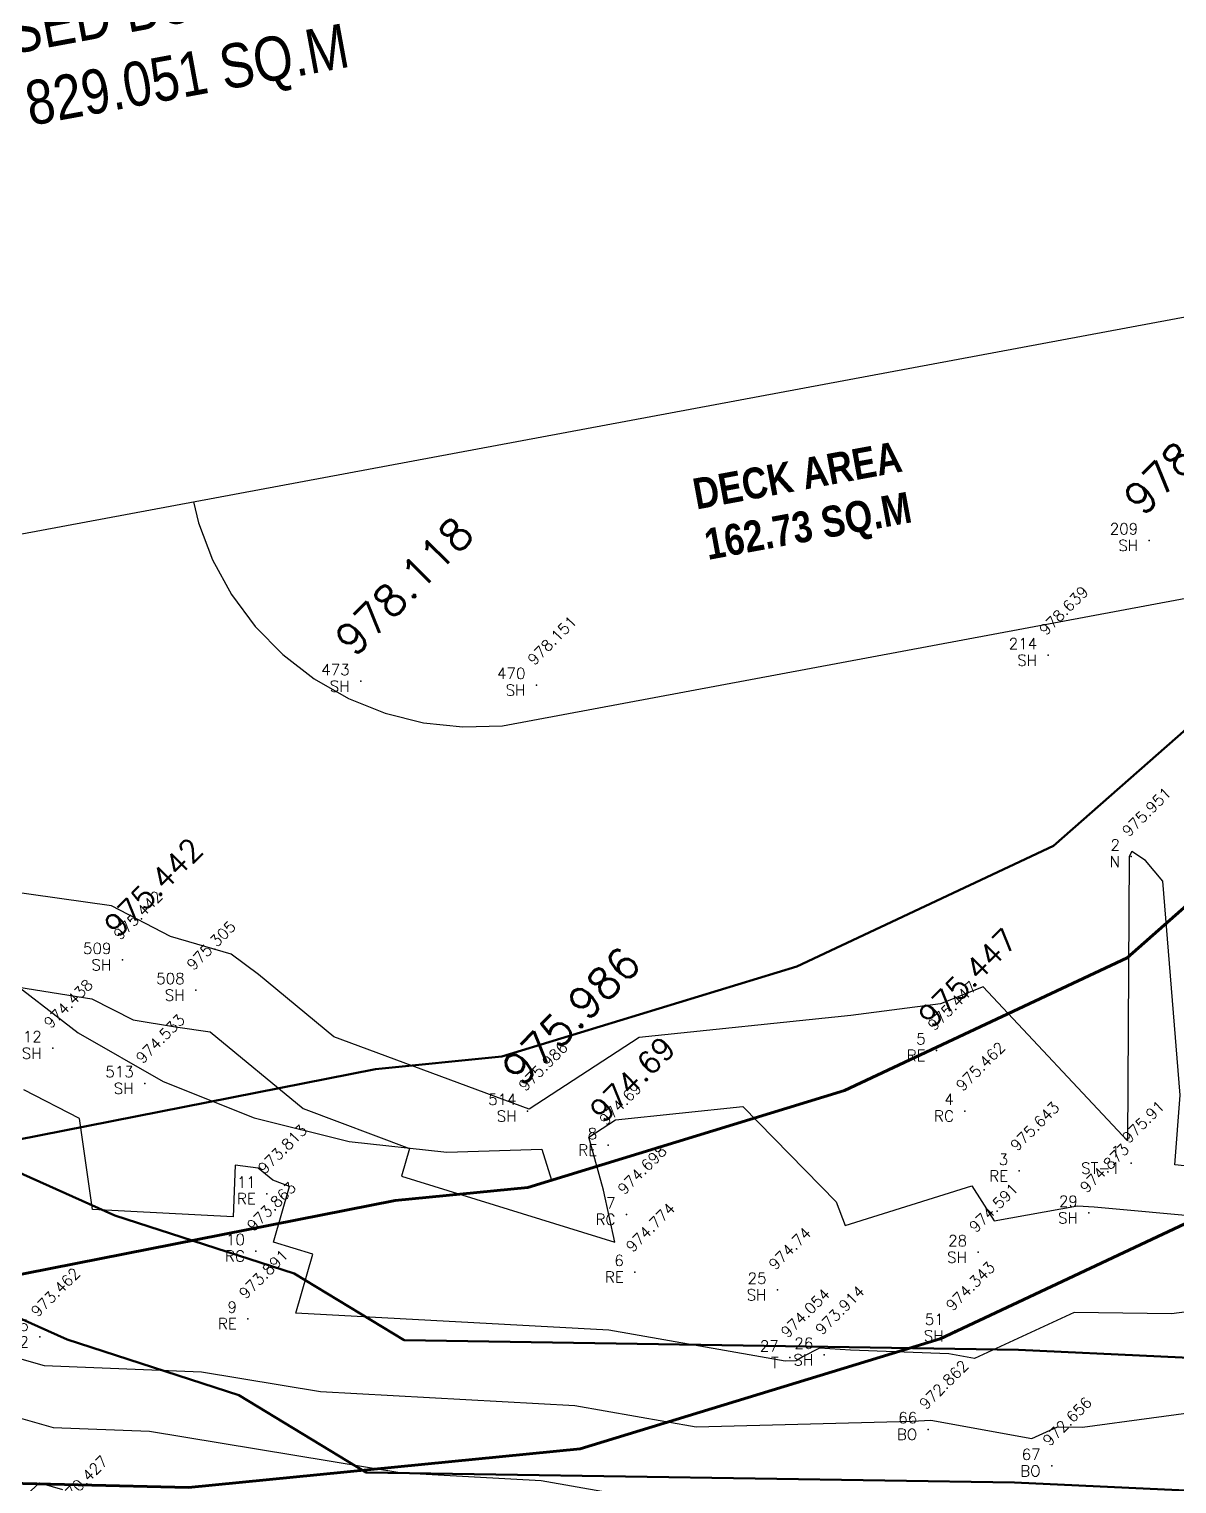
# Model space of a CAD drawing. Header units: metres. Extents: x 319894 to 3389272, y 120 to 6136017.
# Drawn here: x 320783.67 to 320809.63, y 3067813.47 to 3067846.36 of the extents above; entities that cross this region are included whole.
import ezdxf
from ezdxf.enums import TextEntityAlignment as Align

# ---------------------------------------------------------------- set-up
doc = ezdxf.new("R2010")
doc.units = ezdxf.units.M
doc.header["$MEASUREMENT"] = 0
doc.layers.add('a_MUEBLE', color=255, linetype='Continuous', lineweight=5)
doc.layers.add('wall', color=4, linetype='Continuous', lineweight=30)
for name, color, linetype in [('BO', 7, 'Continuous'), ('Contour', 254, 'Continuous'), ('HC', 7, 'Continuous'), ('Index_Contour', 8, 'Continuous'), ('N', 7, 'Continuous'), ('Points', 7, 'Continuous'), ('Points-ELV', 6, 'Continuous'), ('Points-NUM', 4, 'Continuous'), ('Points-TXT', 3, 'Continuous'), ('RC', 7, 'Continuous'), ('RE', 7, 'Continuous'), ('SH', 7, 'Continuous'), ('ST-1', 7, 'Continuous'), ('ST-2', 7, 'Continuous'), ('T', 7, 'Continuous'), ('TEXT', 255, 'Continuous')]:
    doc.layers.add(name, color=color, linetype=linetype)
doc.styles.add('romans', font='romans.shx')
doc.styles.get("Standard").update_dxf_attribs({"font": 'arial.ttf'})

# ---------------------------------------------------------------- blocks, each defined once
blk = doc.blocks.new('POINTS')
at = {"layer": 'Points'}
blk.add_line((0, 0), (0, 0), dxfattribs=at)
blk.add_point((0, 0), dxfattribs=at)
at = {"layer": 'Points-ELV', "style": 'romans'}
blk.add_attdef('ELEV', text='', height=1, rotation=45, dxfattribs=at).set_placement((0, 0), align=Align.BOTTOM_LEFT)
at = {"layer": 'Points-NUM', "style": 'romans'}
blk.add_attdef('PTNUM', text='', height=1, dxfattribs=at).set_placement((0, 0), align=Align.BOTTOM_RIGHT)
at = {"layer": 'Points-TXT', "style": 'romans'}
blk.add_attdef('DESC', text='', height=1, dxfattribs=at).set_placement((0, 0), align=Align.BOTTOM_RIGHT)

msp = doc.modelspace()

# ---------------------------------------------------------------- linework, layer by layer
at = {"color": 1}
msp.add_line((320795.272, 3067821.043), (320795.486, 3067820.341), dxfattribs=at)
at = {"color": 7}
for p, q in [((320811.827, 3067820.3, 1969.362), (320804.279, 3067816.753, 1969.362)), ((320811.827, 3067820.3, 987.586), (320804.279, 3067816.753, 987.586)), ((320804.279, 3067816.753, 987.586), (320811.827, 3067820.3, 987.586)), ((320804.279, 3067816.753, 1969.362), (320796.136, 3067814.266, 1969.362)), ((320804.279, 3067816.753, 987.586), (320796.136, 3067814.266, 987.586)), ((320796.136, 3067814.266, 987.586), (320804.279, 3067816.753, 987.586)), ((320796.136, 3067814.266, 1969.362), (320787.275, 3067813.39, 1969.362)), ((320796.136, 3067814.266, 987.586), (320791.222, 3067813.78, 987.586)), ((320791.222, 3067813.78, 987.586), (320796.136, 3067814.266, 987.586)), ((320787.275, 3067813.39, 1969.362), (320779.784, 3067813.573, 1969.362))]:
    msp.add_line(p, q, dxfattribs=at)
at = {"color": 3, "lineweight": 50, "elevation": 987.586}
for points in [[(320837.849, 3067892.947), (320832.529, 3067891.702), (320832.107, 3067886.102), (320823.962, 3067873.868), (320818.085, 3067874.404), (320805.657, 3067881.713), (320787.148, 3067898.206), (320781.299, 3067903.444), (320777.917, 3067902.345), (320765.452, 3067887.9), (320765.742, 3067881.201), (320760.327, 3067874.569), (320762.69, 3067869.453), (320761.66, 3067864.603), (320762.922, 3067848.287), (320767.166, 3067836.153), (320773.116, 3067821.854), (320784.535, 3067816.74), (320788.414, 3067815.483), (320791.297, 3067813.735), (320805.956, 3067813.505), (320829.07, 3067812.426), (320835.701, 3067815.002), (320840.969, 3067815.97)], [(320837.25, 3067889.726), (320835.355, 3067889.282), (320835.039, 3067885.094), (320825.469, 3067870.719), (320817.143, 3067871.477), (320803.882, 3067879.277), (320785.149, 3067895.968), (320780.584, 3067900.057), (320779.641, 3067899.75), (320768.501, 3067886.841), (320768.788, 3067880.189), (320763.837, 3067874.124), (320765.831, 3067869.806), (320764.684, 3067864.403), (320765.883, 3067848.908), (320769.969, 3067837.226), (320775.428, 3067824.106), (320785.613, 3067819.544), (320789.671, 3067818.229), (320792.157, 3067816.722), (320806.05, 3067816.504), (320828.576, 3067815.452), (320834.88, 3067817.901), (320839.51, 3067818.752)]]:
    msp.add_lwpolyline(points, dxfattribs=at)
at = {"color": 1, "lineweight": 30, "elevation": 987.586}
msp.add_lwpolyline([(320837.849, 3067892.947), (320832.529, 3067891.702), (320832.107, 3067886.102), (320823.962, 3067873.868), (320818.085, 3067874.404), (320805.657, 3067881.713), (320787.148, 3067898.206), (320781.299, 3067903.444), (320777.917, 3067902.345), (320765.452, 3067887.9), (320765.742, 3067881.201), (320760.327, 3067874.569), (320762.69, 3067869.453), (320761.66, 3067864.603), (320762.922, 3067848.287), (320767.166, 3067836.153), (320773.116, 3067821.854), (320784.535, 3067816.74), (320788.414, 3067815.483), (320791.297, 3067813.735), (320805.956, 3067813.505), (320829.07, 3067812.426), (320835.701, 3067815.002), (320840.969, 3067815.97)], dxfattribs=at)
at = {"color": 1, "elevation": 987.586}
msp.add_lwpolyline([(320777.917, 3067902.345), (320765.452, 3067887.9), (320765.742, 3067881.201), (320760.327, 3067874.569), (320762.69, 3067869.453), (320761.66, 3067864.603), (320762.922, 3067848.287), (320767.166, 3067836.153), (320773.116, 3067821.854), (320781.932, 3067817.905), (320791.95, 3067819.881), (320794.953, 3067820.178), (320802.116, 3067822.366), (320808.503, 3067825.368), (320811.983, 3067828.431), (320818.784, 3067836.424), (320822.771, 3067843.302), (320824.889, 3067850.949), (320827.341, 3067862.58), (320827.988, 3067866.319), (320820.168, 3067865.216), (320817.346, 3067874.838), (320805.657, 3067881.713), (320787.148, 3067898.206)], dxfattribs=at)
at = {"color": 2, "lineweight": 158}
for points in [[(320781.932, 3067817.905), (320791.95, 3067819.881), (320794.953, 3067820.178), (320802.116, 3067822.366), (320808.503, 3067825.368), (320811.983, 3067828.431), (320818.784, 3067836.424), (320822.771, 3067843.302), (320824.889, 3067850.949), (320826.115, 3067856.765), (320826.972, 3067860.826), (320827.078, 3067861.333), (320827.212, 3067861.967), (320827.341, 3067862.58), (320827.573, 3067863.916), (320827.881, 3067865.699), (320828.15, 3067867.255), (320828.924, 3067871.727), (320829.069, 3067872.567), (320831.126, 3067880.134), (320831.582, 3067881.814), (320832.164, 3067883.954), (320832.271, 3067884.348), (320835.666, 3067890.418)], [(320837.243, 3067879.764), (320834.933, 3067871.266), (320834.575, 3067869.196), (320832.519, 3067858.13), (320831.691, 3067854.125), (320830.721, 3067849.528), (320828.348, 3067840.959), (320823.734, 3067832.999), (320816.272, 3067824.213), (320811.827, 3067820.3), (320804.279, 3067816.753), (320796.136, 3067814.266), (320787.275, 3067813.39), (320779.784, 3067813.573), (320775.028, 3067814.607), (320767.738, 3067818.878), (320762.038, 3067825.343), (320758.353, 3067835.442), (320755.151, 3067841.994)]]:
    msp.add_lwpolyline(points, dxfattribs=at)
at = {"color": 3, "lineweight": 50}
msp.add_lwpolyline([(320775.428, 3067824.106), (320782.288, 3067821.033), (320791.511, 3067822.853), (320794.361, 3067823.134), (320801.034, 3067825.173), (320806.841, 3067827.901), (320809.838, 3067830.539), (320816.324, 3067838.162), (320819.982, 3067844.474), (320821.973, 3067851.66), (320823.18, 3067857.384), (320824.036, 3067861.445), (320824.143, 3067861.952), (320824.277, 3067862.585), (320824.395, 3067863.146), (320824.617, 3067864.428), (320824.925, 3067866.21), (320825.194, 3067867.766), (320825.788, 3067871.198)], dxfattribs=at)
at = {"color": 1}
for points in [[(320787.394, 3067835.676), (320787.503, 3067835.199), (320787.822, 3067834.363), (320788.251, 3067833.579), (320788.785, 3067832.861), (320789.411, 3067832.223), (320790.119, 3067831.677), (320790.896, 3067831.233), (320791.725, 3067830.9), (320792.593, 3067830.683), (320793.482, 3067830.588), (320794.376, 3067830.615), (320811.086, 3067833.731), (320811.93, 3067834.028), (320812.725, 3067834.437), (320813.456, 3067834.952), (320814.11, 3067835.562), (320814.674, 3067836.256), (320815.138, 3067837.02), (320815.492, 3067837.841), (320815.731, 3067838.703), (320815.849, 3067839.589), (320815.845, 3067840.484), (320815.775, 3067840.968)], [(320787.394, 3067835.676), (320787.503, 3067835.199), (320787.822, 3067834.363), (320788.251, 3067833.579), (320788.785, 3067832.861), (320789.411, 3067832.223), (320790.119, 3067831.677), (320790.896, 3067831.233), (320791.725, 3067830.9), (320792.593, 3067830.683), (320793.482, 3067830.588), (320794.376, 3067830.615), (320811.086, 3067833.731), (320811.93, 3067834.028), (320812.725, 3067834.437), (320813.456, 3067834.952), (320814.11, 3067835.562), (320814.674, 3067836.256), (320815.138, 3067837.02), (320815.492, 3067837.841), (320815.731, 3067838.703), (320815.849, 3067839.589), (320815.845, 3067840.484), (320815.775, 3067840.968)], [(320778.042, 3067833.523), (320778.301, 3067832.402), (320779.089, 3067830.331), (320780.154, 3067828.388), (320781.475, 3067826.609), (320783.028, 3067825.028), (320784.783, 3067823.674), (320786.707, 3067822.574), (320788.763, 3067821.749), (320790.913, 3067821.213), (320793.117, 3067820.976), (320795.272, 3067821.043)]]:
    msp.add_lwpolyline(points, dxfattribs=at)
at = {"color": 5, "lineweight": 30}
msp.add_lwpolyline([(320810.522, 3067820.593), (320809.582, 3067820.686), (320809.706, 3067822.266), (320809.313, 3067827.101), (320808.922, 3067827.569), (320808.613, 3067827.77), (320808.55, 3067827.66), (320808.516, 3067821.227), (320805.253, 3067824.712), (320804.281, 3067824.33), (320802.259, 3067824.065), (320797.471, 3067823.564), (320794.985, 3067821.949), (320790.566, 3067823.585), (320788.864, 3067824.989), (320788.243, 3067825.451), (320786.872, 3067825.846), (320785.537, 3067826.546), (320783.132, 3067826.884)], dxfattribs=at)
msp.add_lwpolyline([(320810.522, 3067820.593), (320809.582, 3067820.686), (320809.706, 3067822.266), (320809.313, 3067827.101), (320808.922, 3067827.569), (320808.613, 3067827.77), (320808.55, 3067827.66), (320808.516, 3067821.227), (320805.253, 3067824.712), (320804.281, 3067824.33), (320802.259, 3067824.065), (320797.471, 3067823.564), (320794.985, 3067821.949), (320790.566, 3067823.585), (320788.864, 3067824.989), (320788.243, 3067825.451), (320786.872, 3067825.846), (320785.537, 3067826.546), (320783.132, 3067826.884)], dxfattribs=at)
at = {"layer": 'a_MUEBLE', "lineweight": 40, "elevation": 968}
msp.add_lwpolyline([(320781.932, 3067817.905), (320791.95, 3067819.881), (320794.953, 3067820.178), (320802.116, 3067822.366), (320808.503, 3067825.368), (320811.983, 3067828.431), (320818.784, 3067836.424), (320822.771, 3067843.302), (320824.889, 3067850.949), (320826.115, 3067856.765), (320826.972, 3067860.826), (320827.078, 3067861.333), (320827.212, 3067861.967), (320827.341, 3067862.58), (320827.573, 3067863.916), (320827.881, 3067865.699), (320828.15, 3067867.255), (320828.924, 3067871.727), (320829.069, 3067872.567), (320831.126, 3067880.134), (320831.582, 3067881.814), (320832.164, 3067883.954), (320832.271, 3067884.348), (320835.666, 3067890.418)], dxfattribs=at)
at = {"layer": 'Contour'}
for points in [[(320810.522, 3067820.593), (320809.582, 3067820.686), (320809.706, 3067822.266), (320809.313, 3067827.101), (320808.922, 3067827.569), (320808.613, 3067827.77), (320808.55, 3067827.66), (320808.516, 3067821.227), (320805.253, 3067824.712), (320804.281, 3067824.33), (320802.259, 3067824.065), (320797.471, 3067823.564), (320794.985, 3067821.949), (320790.566, 3067823.585), (320788.864, 3067824.989), (320788.243, 3067825.451), (320786.872, 3067825.846), (320785.537, 3067826.546), (320783.132, 3067826.884)], [(320810.787, 3067817.489), (320809.508, 3067817.318), (320807.31, 3067817.349), (320805.055, 3067816.313), (320804.47, 3067816.418), (320802.249, 3067816.501), (320801.547, 3067816.545), (320801.177, 3067816.353), (320801.018, 3067816.255), (320800.768, 3067816.249), (320796.781, 3067816.949), (320789.704, 3067817.338), (320790.093, 3067818.667), (320789.201, 3067818.942), (320789.561, 3067820.195), (320789.183, 3067820.338), (320788.851, 3067820.611), (320788.336, 3067820.682), (320788.29, 3067819.513), (320785.11, 3067819.677), (320784.813, 3067821.736), (320783.557, 3067822.381)], [(320781.668, 3067816.818), (320784.014, 3067816.15), (320787.576, 3067816.009), (320790.264, 3067815.566), (320796.017, 3067815.249), (320798.762, 3067814.768), (320803.645, 3067814.896), (320804.063, 3067814.915), (320806.353, 3067814.503), (320806.93, 3067814.768), (320807.492, 3067814.76), (320810.615, 3067815.179)], [(320782.787, 3067815.159), (320784.221, 3067814.751), (320786.399, 3067814.665), (320792.105, 3067813.724), (320795.254, 3067813.55), (320796.756, 3067813.287)], [(320781.198, 3067811.016), (320783.906, 3067813.499), (320784.429, 3067813.351)]]:
    msp.add_lwpolyline(points, dxfattribs=at)
at = {"layer": 'Index_Contour'}
msp.add_lwpolyline([(320783.252, 3067824.731), (320785.092, 3067824.44), (320786.031, 3067823.963), (320786.987, 3067823.804), (320787.771, 3067823.696), (320789.874, 3067821.961), (320792.273, 3067821.055), (320792.095, 3067820.433), (320796.92, 3067818.943), (320796.661, 3067820.114), (320796.334, 3067821.317), (320796.935, 3067821.707), (320799.811, 3067822.009), (320801.923, 3067819.852), (320802.126, 3067819.317), (320804.996, 3067820.21), (320805.497, 3067819.425), (320807.381, 3067819.758), (320807.758, 3067819.739), (320810.324, 3067819.504)], dxfattribs=at)
at = {"layer": 'wall'}
msp.add_lwpolyline([(320782.078, 3067865.71), (320771.972, 3067863.826), (320777.563, 3067833.842), (320816.885, 3067841.175), (320815.144, 3067850.514), (320795.974, 3067846.939)], dxfattribs=at)

# ---------------------------------------------------------------- block references
at = {"layer": 'BO', "linetype": 'Continuous'}
ref = msp.add_blockref('POINTS', (320804.007, 3067814.708, 972.862), dxfattribs=at)
ref.add_attrib('PTNUM', '66', dxfattribs={"layer": 'Points-NUM', "height": 0.25, "style": 'romans'}).set_placement((320803.757, 3067814.77, 972.862), align=Align.BOTTOM_RIGHT)
ref.add_attrib('DESC', 'BO', dxfattribs={"layer": 'Points-TXT', "height": 0.25, "style": 'romans'}).set_placement((320803.757, 3067814.395, 972.862), align=Align.BOTTOM_RIGHT)
ref.add_attrib('ELEV', '972.862', dxfattribs={"layer": 'Points-ELV', "height": 0.25, "rotation": 45, "style": 'romans'}).set_placement((320804.007, 3067815.083, 972.862), align=Align.BOTTOM_LEFT)
ref = msp.add_blockref('POINTS', (320806.799, 3067813.88, 972.656), dxfattribs=at)
ref.add_attrib('PTNUM', '67', dxfattribs={"layer": 'Points-NUM', "height": 0.25, "style": 'romans'}).set_placement((320806.549, 3067813.942, 972.656), align=Align.BOTTOM_RIGHT)
ref.add_attrib('DESC', 'BO', dxfattribs={"layer": 'Points-TXT', "height": 0.25, "style": 'romans'}).set_placement((320806.549, 3067813.567, 972.656), align=Align.BOTTOM_RIGHT)
ref.add_attrib('ELEV', '972.656', dxfattribs={"layer": 'Points-ELV', "height": 0.25, "rotation": 45, "style": 'romans'}).set_placement((320806.799, 3067814.255, 972.656), align=Align.BOTTOM_LEFT)
at = {"layer": 'HC', "linetype": 'Continuous'}
ref = msp.add_blockref('POINTS', (320784.547, 3067812.549, 970.427), dxfattribs=at)
ref.add_attrib('PTNUM', '498', dxfattribs={"layer": 'Points-NUM', "height": 0.25, "style": 'romans'}).set_placement((320784.297, 3067812.611, 970.427), align=Align.BOTTOM_RIGHT)
ref.add_attrib('DESC', 'HC', dxfattribs={"layer": 'Points-TXT', "height": 0.25, "style": 'romans'}).set_placement((320784.297, 3067812.236, 970.427), align=Align.BOTTOM_RIGHT)
ref.add_attrib('ELEV', '970.427', dxfattribs={"layer": 'Points-ELV', "height": 0.25, "rotation": 45, "style": 'romans'}).set_placement((320784.547, 3067812.924, 970.427), align=Align.BOTTOM_LEFT)
at = {"layer": 'N', "linetype": 'Continuous'}
ref = msp.add_blockref('POINTS', (320808.594, 3067827.656, 975.951), dxfattribs=at)
ref.add_attrib('PTNUM', '2', dxfattribs={"layer": 'Points-NUM', "height": 0.25, "style": 'romans'}).set_placement((320808.344, 3067827.718, 975.951), align=Align.BOTTOM_RIGHT)
ref.add_attrib('DESC', 'N', dxfattribs={"layer": 'Points-TXT', "height": 0.25, "style": 'romans'}).set_placement((320808.344, 3067827.343, 975.951), align=Align.BOTTOM_RIGHT)
ref.add_attrib('ELEV', '975.951', dxfattribs={"layer": 'Points-ELV', "height": 0.25, "rotation": 45, "style": 'romans'}).set_placement((320808.594, 3067828.031, 975.951), align=Align.BOTTOM_LEFT)
at = {"layer": 'RC', "linetype": 'Continuous'}
ref = msp.add_blockref('POINTS', (320804.838, 3067821.904, 975.462), dxfattribs=at)
ref.add_attrib('PTNUM', '4', dxfattribs={"layer": 'Points-NUM', "height": 0.25, "style": 'romans'}).set_placement((320804.588, 3067821.966, 975.462), align=Align.BOTTOM_RIGHT)
ref.add_attrib('DESC', 'RC', dxfattribs={"layer": 'Points-TXT', "height": 0.25, "style": 'romans'}).set_placement((320804.588, 3067821.591, 975.462), align=Align.BOTTOM_RIGHT)
ref.add_attrib('ELEV', '975.462', dxfattribs={"layer": 'Points-ELV', "height": 0.25, "rotation": 45, "style": 'romans'}).set_placement((320804.838, 3067822.279, 975.462), align=Align.BOTTOM_LEFT)
ref = msp.add_blockref('POINTS', (320797.185, 3067819.566, 974.698), dxfattribs=at)
ref.add_attrib('PTNUM', '7', dxfattribs={"layer": 'Points-NUM', "height": 0.25, "style": 'romans'}).set_placement((320796.935, 3067819.628, 974.698), align=Align.BOTTOM_RIGHT)
ref.add_attrib('DESC', 'RC', dxfattribs={"layer": 'Points-TXT', "height": 0.25, "style": 'romans'}).set_placement((320796.935, 3067819.253, 974.698), align=Align.BOTTOM_RIGHT)
ref.add_attrib('ELEV', '974.698', dxfattribs={"layer": 'Points-ELV', "height": 0.25, "rotation": 45, "style": 'romans'}).set_placement((320797.185, 3067819.941, 974.698), align=Align.BOTTOM_LEFT)
ref = msp.add_blockref('POINTS', (320788.804, 3067818.738, 973.863), dxfattribs=at)
ref.add_attrib('PTNUM', '10', dxfattribs={"layer": 'Points-NUM', "height": 0.25, "style": 'romans'}).set_placement((320788.554, 3067818.8, 973.863), align=Align.BOTTOM_RIGHT)
ref.add_attrib('DESC', 'RC', dxfattribs={"layer": 'Points-TXT', "height": 0.25, "style": 'romans'}).set_placement((320788.554, 3067818.425, 973.863), align=Align.BOTTOM_RIGHT)
ref.add_attrib('ELEV', '973.863', dxfattribs={"layer": 'Points-ELV', "height": 0.25, "rotation": 45, "style": 'romans'}).set_placement((320788.804, 3067819.113, 973.863), align=Align.BOTTOM_LEFT)
at = {"layer": 'RE', "linetype": 'Continuous'}
ref = msp.add_blockref('POINTS', (320804.197, 3067823.273, 975.447), dxfattribs=at)
ref.add_attrib('PTNUM', '5', dxfattribs={"layer": 'Points-NUM', "height": 0.25, "style": 'romans'}).set_placement((320803.947, 3067823.335, 975.447), align=Align.BOTTOM_RIGHT)
ref.add_attrib('DESC', 'RE', dxfattribs={"layer": 'Points-TXT', "height": 0.25, "style": 'romans'}).set_placement((320803.947, 3067822.96, 975.447), align=Align.BOTTOM_RIGHT)
ref.add_attrib('ELEV', '975.447', dxfattribs={"layer": 'Points-ELV', "lineweight": 50, "height": 0.5, "rotation": 45, "style": 'romans'}).set_placement((320804.197, 3067823.648, 975.447), align=Align.BOTTOM_LEFT)
ref = msp.add_blockref('POINTS', (320804.197, 3067823.273, 975.447), dxfattribs=at)
ref.add_attrib('PTNUM', '5', dxfattribs={"layer": 'Points-NUM', "height": 0.25, "style": 'romans'}).set_placement((320803.947, 3067823.335, 975.447), align=Align.BOTTOM_RIGHT)
ref.add_attrib('DESC', 'RE', dxfattribs={"layer": 'Points-TXT', "height": 0.25, "style": 'romans'}).set_placement((320803.947, 3067822.96, 975.447), align=Align.BOTTOM_RIGHT)
ref.add_attrib('ELEV', '975.447', dxfattribs={"layer": 'Points-ELV', "height": 0.25, "rotation": 45, "style": 'romans'}).set_placement((320804.197, 3067823.648, 975.447), align=Align.BOTTOM_LEFT)
ref = msp.add_blockref('POINTS', (320796.769, 3067821.132, 974.69), dxfattribs=at)
ref.add_attrib('PTNUM', '8', dxfattribs={"layer": 'Points-NUM', "height": 0.25, "style": 'romans'}).set_placement((320796.519, 3067821.194, 974.69), align=Align.BOTTOM_RIGHT)
ref.add_attrib('DESC', 'RE', dxfattribs={"layer": 'Points-TXT', "height": 0.25, "style": 'romans'}).set_placement((320796.519, 3067820.819, 974.69), align=Align.BOTTOM_RIGHT)
ref.add_attrib('ELEV', '974.69', dxfattribs={"layer": 'Points-ELV', "lineweight": 50, "height": 0.5, "rotation": 45, "style": 'romans'}).set_placement((320796.769, 3067821.507, 974.69), align=Align.BOTTOM_LEFT)
ref = msp.add_blockref('POINTS', (320796.769, 3067821.132, 974.69), dxfattribs=at)
ref.add_attrib('PTNUM', '8', dxfattribs={"layer": 'Points-NUM', "height": 0.25, "style": 'romans'}).set_placement((320796.519, 3067821.194, 974.69), align=Align.BOTTOM_RIGHT)
ref.add_attrib('DESC', 'RE', dxfattribs={"layer": 'Points-TXT', "height": 0.25, "style": 'romans'}).set_placement((320796.519, 3067820.819, 974.69), align=Align.BOTTOM_RIGHT)
ref.add_attrib('ELEV', '974.69', dxfattribs={"layer": 'Points-ELV', "height": 0.25, "rotation": 45, "style": 'romans'}).set_placement((320796.769, 3067821.507, 974.69), align=Align.BOTTOM_LEFT)
ref = msp.add_blockref('POINTS', (320806.066, 3067820.549, 975.643), dxfattribs=at)
ref.add_attrib('PTNUM', '3', dxfattribs={"layer": 'Points-NUM', "height": 0.25, "style": 'romans'}).set_placement((320805.816, 3067820.611, 975.643), align=Align.BOTTOM_RIGHT)
ref.add_attrib('DESC', 'RE', dxfattribs={"layer": 'Points-TXT', "height": 0.25, "style": 'romans'}).set_placement((320805.816, 3067820.236, 975.643), align=Align.BOTTOM_RIGHT)
ref.add_attrib('ELEV', '975.643', dxfattribs={"layer": 'Points-ELV', "height": 0.25, "rotation": 45, "style": 'romans'}).set_placement((320806.066, 3067820.924, 975.643), align=Align.BOTTOM_LEFT)
ref = msp.add_blockref('POINTS', (320789.053, 3067820.034, 973.813), dxfattribs=at)
ref.add_attrib('PTNUM', '11', dxfattribs={"layer": 'Points-NUM', "height": 0.25, "style": 'romans'}).set_placement((320788.803, 3067820.096, 973.813), align=Align.BOTTOM_RIGHT)
ref.add_attrib('DESC', 'RE', dxfattribs={"layer": 'Points-TXT', "height": 0.25, "style": 'romans'}).set_placement((320788.803, 3067819.721, 973.813), align=Align.BOTTOM_RIGHT)
ref.add_attrib('ELEV', '973.813', dxfattribs={"layer": 'Points-ELV', "height": 0.25, "rotation": 45, "style": 'romans'}).set_placement((320789.053, 3067820.409, 973.813), align=Align.BOTTOM_LEFT)
ref = msp.add_blockref('POINTS', (320797.372, 3067818.264, 974.774), dxfattribs=at)
ref.add_attrib('PTNUM', '6', dxfattribs={"layer": 'Points-NUM', "height": 0.25, "style": 'romans'}).set_placement((320797.122, 3067818.326, 974.774), align=Align.BOTTOM_RIGHT)
ref.add_attrib('DESC', 'RE', dxfattribs={"layer": 'Points-TXT', "height": 0.25, "style": 'romans'}).set_placement((320797.122, 3067817.951, 974.774), align=Align.BOTTOM_RIGHT)
ref.add_attrib('ELEV', '974.774', dxfattribs={"layer": 'Points-ELV', "height": 0.25, "rotation": 45, "style": 'romans'}).set_placement((320797.372, 3067818.639, 974.774), align=Align.BOTTOM_LEFT)
ref = msp.add_blockref('POINTS', (320788.624, 3067817.208, 973.891), dxfattribs=at)
ref.add_attrib('PTNUM', '9', dxfattribs={"layer": 'Points-NUM', "height": 0.25, "style": 'romans'}).set_placement((320788.374, 3067817.27, 973.891), align=Align.BOTTOM_RIGHT)
ref.add_attrib('DESC', 'RE', dxfattribs={"layer": 'Points-TXT', "height": 0.25, "style": 'romans'}).set_placement((320788.374, 3067816.895, 973.891), align=Align.BOTTOM_RIGHT)
ref.add_attrib('ELEV', '973.891', dxfattribs={"layer": 'Points-ELV', "height": 0.25, "rotation": 45, "style": 'romans'}).set_placement((320788.624, 3067817.583, 973.891), align=Align.BOTTOM_LEFT)
at = {"layer": 'SH', "linetype": 'Continuous'}
ref = msp.add_blockref('POINTS', (320809.005, 3067834.803, 978.983), dxfattribs=at)
ref.add_attrib('PTNUM', '209', dxfattribs={"layer": 'Points-NUM', "height": 0.25, "style": 'romans'}).set_placement((320808.755, 3067834.865, 978.983), align=Align.BOTTOM_RIGHT)
ref.add_attrib('DESC', 'SH', dxfattribs={"layer": 'Points-TXT', "height": 0.25, "style": 'romans'}).set_placement((320808.755, 3067834.49, 978.983), align=Align.BOTTOM_RIGHT)
ref.add_attrib('ELEV', '978.983', dxfattribs={"layer": 'Points-ELV', "lineweight": 40, "height": 0.7, "rotation": 45, "style": 'romans'}).set_placement((320809.005, 3067835.178, 978.983), align=Align.BOTTOM_LEFT)
ref = msp.add_blockref('POINTS', (320791.172, 3067831.62, 978.118), dxfattribs=at)
ref.add_attrib('PTNUM', '473', dxfattribs={"layer": 'Points-NUM', "height": 0.25, "style": 'romans'}).set_placement((320790.922, 3067831.682, 978.118), align=Align.BOTTOM_RIGHT)
ref.add_attrib('DESC', 'SH', dxfattribs={"layer": 'Points-TXT', "height": 0.25, "style": 'romans'}).set_placement((320790.922, 3067831.307, 978.118), align=Align.BOTTOM_RIGHT)
ref.add_attrib('ELEV', '978.118', dxfattribs={"layer": 'Points-ELV', "lineweight": 40, "height": 0.7, "rotation": 45, "style": 'romans'}).set_placement((320791.172, 3067831.995, 978.118), align=Align.BOTTOM_LEFT)
ref = msp.add_blockref('POINTS', (320806.72, 3067832.207, 978.639), dxfattribs=at)
ref.add_attrib('PTNUM', '214', dxfattribs={"layer": 'Points-NUM', "height": 0.25, "style": 'romans'}).set_placement((320806.47, 3067832.269, 978.639), align=Align.BOTTOM_RIGHT)
ref.add_attrib('DESC', 'SH', dxfattribs={"layer": 'Points-TXT', "height": 0.25, "style": 'romans'}).set_placement((320806.47, 3067831.894, 978.639), align=Align.BOTTOM_RIGHT)
ref.add_attrib('ELEV', '978.639', dxfattribs={"layer": 'Points-ELV', "height": 0.25, "rotation": 45, "style": 'romans'}).set_placement((320806.72, 3067832.582, 978.639), align=Align.BOTTOM_LEFT)
ref = msp.add_blockref('POINTS', (320795.15, 3067831.534, 978.151), dxfattribs=at)
ref.add_attrib('PTNUM', '470', dxfattribs={"layer": 'Points-NUM', "height": 0.25, "style": 'romans'}).set_placement((320794.9, 3067831.596, 978.151), align=Align.BOTTOM_RIGHT)
ref.add_attrib('DESC', 'SH', dxfattribs={"layer": 'Points-TXT', "height": 0.25, "style": 'romans'}).set_placement((320794.9, 3067831.221, 978.151), align=Align.BOTTOM_RIGHT)
ref.add_attrib('ELEV', '978.151', dxfattribs={"layer": 'Points-ELV', "height": 0.25, "rotation": 45, "style": 'romans'}).set_placement((320795.15, 3067831.909, 978.151), align=Align.BOTTOM_LEFT)
ref = msp.add_blockref('POINTS', (320785.785, 3067825.32, 1.442), dxfattribs=at)
ref.add_attrib('PTNUM', '509', dxfattribs={"layer": 'Points-NUM', "height": 0.25, "style": 'romans'}).set_placement((320785.535, 3067825.382, 1.442), align=Align.BOTTOM_RIGHT)
ref.add_attrib('DESC', 'SH', dxfattribs={"layer": 'Points-TXT', "height": 0.25, "style": 'romans'}).set_placement((320785.535, 3067825.007, 1.442), align=Align.BOTTOM_RIGHT)
ref.add_attrib('ELEV', '975.442', dxfattribs={"layer": 'Points-ELV', "lineweight": 50, "height": 0.5, "rotation": 45, "style": 'romans'}).set_placement((320785.785, 3067825.695, 1.442), align=Align.BOTTOM_LEFT)
ref = msp.add_blockref('POINTS', (320785.785, 3067825.32, 975.442), dxfattribs=at)
ref.add_attrib('PTNUM', '509', dxfattribs={"layer": 'Points-NUM', "height": 0.25, "style": 'romans'}).set_placement((320785.535, 3067825.382, 975.442), align=Align.BOTTOM_RIGHT)
ref.add_attrib('DESC', 'SH', dxfattribs={"layer": 'Points-TXT', "height": 0.25, "style": 'romans'}).set_placement((320785.535, 3067825.007, 975.442), align=Align.BOTTOM_RIGHT)
ref.add_attrib('ELEV', '975.442', dxfattribs={"layer": 'Points-ELV', "height": 0.25, "rotation": 45, "style": 'romans'}).set_placement((320785.785, 3067825.695, 975.442), align=Align.BOTTOM_LEFT)
ref = msp.add_blockref('POINTS', (320787.441, 3067824.637, 1.305), dxfattribs=at)
ref.add_attrib('PTNUM', '508', dxfattribs={"layer": 'Points-NUM', "height": 0.25, "style": 'romans'}).set_placement((320787.191, 3067824.699, 1.305), align=Align.BOTTOM_RIGHT)
ref.add_attrib('DESC', 'SH', dxfattribs={"layer": 'Points-TXT', "height": 0.25, "style": 'romans'}).set_placement((320787.191, 3067824.324, 1.305), align=Align.BOTTOM_RIGHT)
ref.add_attrib('ELEV', '975.305', dxfattribs={"layer": 'Points-ELV', "height": 0.25, "rotation": 45, "style": 'romans'}).set_placement((320787.441, 3067825.012, 1.305), align=Align.BOTTOM_LEFT)
ref = msp.add_blockref('POINTS', (320787.441, 3067824.637, 975.305), dxfattribs=at)
ref.add_attrib('PTNUM', '508', dxfattribs={"layer": 'Points-NUM', "height": 0.25, "style": 'romans'}).set_placement((320787.191, 3067824.699, 975.305), align=Align.BOTTOM_RIGHT)
ref.add_attrib('DESC', 'SH', dxfattribs={"layer": 'Points-TXT', "height": 0.25, "style": 'romans'}).set_placement((320787.191, 3067824.324, 975.305), align=Align.BOTTOM_RIGHT)
ref.add_attrib('ELEV', '975.305', dxfattribs={"layer": 'Points-ELV', "height": 0.25, "rotation": 45, "style": 'romans'}).set_placement((320787.441, 3067825.012, 975.305), align=Align.BOTTOM_LEFT)
ref = msp.add_blockref('POINTS', (320794.948, 3067821.904, 1.986), dxfattribs=at)
ref.add_attrib('PTNUM', '514', dxfattribs={"layer": 'Points-NUM', "height": 0.25, "style": 'romans'}).set_placement((320794.698, 3067821.966, 1.986), align=Align.BOTTOM_RIGHT)
ref.add_attrib('DESC', 'SH', dxfattribs={"layer": 'Points-TXT', "height": 0.25, "style": 'romans'}).set_placement((320794.698, 3067821.591, 1.986), align=Align.BOTTOM_RIGHT)
ref.add_attrib('ELEV', '975.986', dxfattribs={"layer": 'Points-ELV', "lineweight": 50, "height": 0.7, "rotation": 45, "style": 'romans'}).set_placement((320794.948, 3067822.279, 1.986), align=Align.BOTTOM_LEFT)
ref = msp.add_blockref('POINTS', (320784.21, 3067823.322, 974.438), dxfattribs=at)
ref.add_attrib('PTNUM', '512', dxfattribs={"layer": 'Points-NUM', "height": 0.25, "style": 'romans'}).set_placement((320783.96, 3067823.384, 974.438), align=Align.BOTTOM_RIGHT)
ref.add_attrib('DESC', 'SH', dxfattribs={"layer": 'Points-TXT', "height": 0.25, "style": 'romans'}).set_placement((320783.96, 3067823.009, 974.438), align=Align.BOTTOM_RIGHT)
ref.add_attrib('ELEV', '974.438', dxfattribs={"layer": 'Points-ELV', "height": 0.25, "rotation": 45, "style": 'romans'}).set_placement((320784.21, 3067823.697, 974.438), align=Align.BOTTOM_LEFT)
ref = msp.add_blockref('POINTS', (320786.291, 3067822.53, 974.533), dxfattribs=at)
ref.add_attrib('PTNUM', '513', dxfattribs={"layer": 'Points-NUM', "height": 0.25, "style": 'romans'}).set_placement((320786.041, 3067822.592, 974.533), align=Align.BOTTOM_RIGHT)
ref.add_attrib('DESC', 'SH', dxfattribs={"layer": 'Points-TXT', "height": 0.25, "style": 'romans'}).set_placement((320786.041, 3067822.217, 974.533), align=Align.BOTTOM_RIGHT)
ref.add_attrib('ELEV', '974.533', dxfattribs={"layer": 'Points-ELV', "height": 0.25, "rotation": 45, "style": 'romans'}).set_placement((320786.291, 3067822.905, 974.533), align=Align.BOTTOM_LEFT)
ref = msp.add_blockref('POINTS', (320794.948, 3067821.904, 975.986), dxfattribs=at)
ref.add_attrib('PTNUM', '514', dxfattribs={"layer": 'Points-NUM', "height": 0.25, "style": 'romans'}).set_placement((320794.698, 3067821.966, 975.986), align=Align.BOTTOM_RIGHT)
ref.add_attrib('DESC', 'SH', dxfattribs={"layer": 'Points-TXT', "height": 0.25, "style": 'romans'}).set_placement((320794.698, 3067821.591, 975.986), align=Align.BOTTOM_RIGHT)
ref.add_attrib('ELEV', '975.986', dxfattribs={"layer": 'Points-ELV', "height": 0.25, "rotation": 45, "style": 'romans'}).set_placement((320794.948, 3067822.279, 975.986), align=Align.BOTTOM_LEFT)
ref = msp.add_blockref('POINTS', (320807.641, 3067819.602, 974.873), dxfattribs=at)
ref.add_attrib('PTNUM', '29', dxfattribs={"layer": 'Points-NUM', "height": 0.25, "style": 'romans'}).set_placement((320807.391, 3067819.664, 974.873), align=Align.BOTTOM_RIGHT)
ref.add_attrib('DESC', 'SH', dxfattribs={"layer": 'Points-TXT', "height": 0.25, "style": 'romans'}).set_placement((320807.391, 3067819.289, 974.873), align=Align.BOTTOM_RIGHT)
ref.add_attrib('ELEV', '974.873', dxfattribs={"layer": 'Points-ELV', "height": 0.25, "rotation": 45, "style": 'romans'}).set_placement((320807.641, 3067819.977, 974.873), align=Align.BOTTOM_LEFT)
ref = msp.add_blockref('POINTS', (320805.135, 3067818.71, 974.591), dxfattribs=at)
ref.add_attrib('PTNUM', '28', dxfattribs={"layer": 'Points-NUM', "height": 0.25, "style": 'romans'}).set_placement((320804.885, 3067818.772, 974.591), align=Align.BOTTOM_RIGHT)
ref.add_attrib('DESC', 'SH', dxfattribs={"layer": 'Points-TXT', "height": 0.25, "style": 'romans'}).set_placement((320804.885, 3067818.397, 974.591), align=Align.BOTTOM_RIGHT)
ref.add_attrib('ELEV', '974.591', dxfattribs={"layer": 'Points-ELV', "height": 0.25, "rotation": 45, "style": 'romans'}).set_placement((320805.135, 3067819.085, 974.591), align=Align.BOTTOM_LEFT)
ref = msp.add_blockref('POINTS', (320800.6, 3067817.862, 974.74), dxfattribs=at)
ref.add_attrib('PTNUM', '25', dxfattribs={"layer": 'Points-NUM', "height": 0.25, "style": 'romans'}).set_placement((320800.35, 3067817.924, 974.74), align=Align.BOTTOM_RIGHT)
ref.add_attrib('DESC', 'SH', dxfattribs={"layer": 'Points-TXT', "height": 0.25, "style": 'romans'}).set_placement((320800.35, 3067817.549, 974.74), align=Align.BOTTOM_RIGHT)
ref.add_attrib('ELEV', '974.74', dxfattribs={"layer": 'Points-ELV', "height": 0.25, "rotation": 45, "style": 'romans'}).set_placement((320800.6, 3067818.237, 974.74), align=Align.BOTTOM_LEFT)
ref = msp.add_blockref('POINTS', (320804.609, 3067816.934, 974.343), dxfattribs=at)
ref.add_attrib('PTNUM', '51', dxfattribs={"layer": 'Points-NUM', "height": 0.25, "style": 'romans'}).set_placement((320804.359, 3067816.996, 974.343), align=Align.BOTTOM_RIGHT)
ref.add_attrib('DESC', 'SH', dxfattribs={"layer": 'Points-TXT', "height": 0.25, "style": 'romans'}).set_placement((320804.359, 3067816.621, 974.343), align=Align.BOTTOM_RIGHT)
ref.add_attrib('ELEV', '974.343', dxfattribs={"layer": 'Points-ELV', "height": 0.25, "rotation": 45, "style": 'romans'}).set_placement((320804.609, 3067817.309, 974.343), align=Align.BOTTOM_LEFT)
ref = msp.add_blockref('POINTS', (320801.657, 3067816.392, 973.914), dxfattribs=at)
ref.add_attrib('PTNUM', '26', dxfattribs={"layer": 'Points-NUM', "height": 0.25, "style": 'romans'}).set_placement((320801.407, 3067816.454, 973.914), align=Align.BOTTOM_RIGHT)
ref.add_attrib('DESC', 'SH', dxfattribs={"layer": 'Points-TXT', "height": 0.25, "style": 'romans'}).set_placement((320801.407, 3067816.079, 973.914), align=Align.BOTTOM_RIGHT)
ref.add_attrib('ELEV', '973.914', dxfattribs={"layer": 'Points-ELV', "height": 0.25, "rotation": 45, "style": 'romans'}).set_placement((320801.657, 3067816.767, 973.914), align=Align.BOTTOM_LEFT)
at = {"layer": 'ST-1', "linetype": 'Continuous'}
ref = msp.add_blockref('POINTS', (320808.594, 3067820.725, 975.91), dxfattribs=at)
ref.add_attrib('PTNUM', '1', dxfattribs={"layer": 'Points-NUM', "height": 0.25, "style": 'romans'}).set_placement((320808.344, 3067820.787, 975.91), align=Align.BOTTOM_RIGHT)
ref.add_attrib('DESC', 'ST-1', dxfattribs={"layer": 'Points-TXT', "height": 0.25, "style": 'romans'}).set_placement((320808.344, 3067820.412, 975.91), align=Align.BOTTOM_RIGHT)
ref.add_attrib('ELEV', '975.91', dxfattribs={"layer": 'Points-ELV', "height": 0.25, "rotation": 45, "style": 'romans'}).set_placement((320808.594, 3067821.1, 975.91), align=Align.BOTTOM_LEFT)
at = {"layer": 'ST-2', "linetype": 'Continuous'}
ref = msp.add_blockref('POINTS', (320783.918, 3067816.797, 973.462), dxfattribs=at)
ref.add_attrib('PTNUM', '15', dxfattribs={"layer": 'Points-NUM', "height": 0.25, "style": 'romans'}).set_placement((320783.668, 3067816.859, 973.462), align=Align.BOTTOM_RIGHT)
ref.add_attrib('DESC', 'ST-2', dxfattribs={"layer": 'Points-TXT', "height": 0.25, "style": 'romans'}).set_placement((320783.668, 3067816.484, 973.462), align=Align.BOTTOM_RIGHT)
ref.add_attrib('ELEV', '973.462', dxfattribs={"layer": 'Points-ELV', "height": 0.25, "rotation": 45, "style": 'romans'}).set_placement((320783.918, 3067817.172, 973.462), align=Align.BOTTOM_LEFT)
at = {"layer": 'T', "linetype": 'Continuous'}
ref = msp.add_blockref('POINTS', (320800.876, 3067816.329, 974.054), dxfattribs=at)
ref.add_attrib('PTNUM', '27', dxfattribs={"layer": 'Points-NUM', "height": 0.25, "style": 'romans'}).set_placement((320800.626, 3067816.391, 974.054), align=Align.BOTTOM_RIGHT)
ref.add_attrib('DESC', 'T', dxfattribs={"layer": 'Points-TXT', "height": 0.25, "style": 'romans'}).set_placement((320800.626, 3067816.016, 974.054), align=Align.BOTTOM_RIGHT)
ref.add_attrib('ELEV', '974.054', dxfattribs={"layer": 'Points-ELV', "height": 0.25, "rotation": 45, "style": 'romans'}).set_placement((320800.876, 3067816.704, 974.054), align=Align.BOTTOM_LEFT)

# ---------------------------------------------------------------- texts
at = {"layer": 'TEXT', "linetype": 'Continuous', "width": 20.33133, "attachment_point": 1, "rotation": 10.472}
for s, insert, char_height in [('\\pi4.13395;{\\fArial Narrow|b0|i0|c0|p34;PROPOSED BUILDING\\P\\pi4.63667;AREA: 829.051 SQ.M}', (320774.965, 3067845.272), 1), ('\\pi7.81331;{\\fArial Narrow|b1|i0|c0|p34;DECK AREA\\P\\pi7.86249;162.73 SQ.M}', (320790.955, 3067834.768), 0.7)]:
    msp.add_mtext(s, dxfattribs=dict(at, insert=insert, char_height=char_height))

doc.saveas('drawing.dxf')
